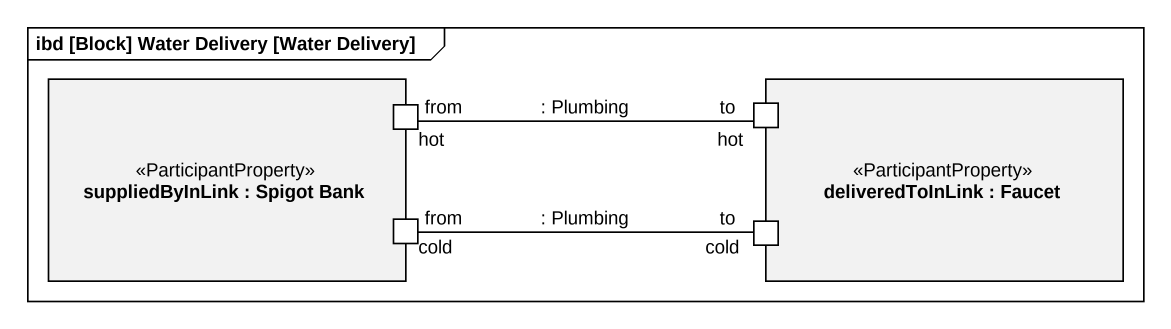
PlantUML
@startuml
mainframe ibd [Block] Water Delivery [Water Delivery]
rectangle "suppliedByInLink : Spigot Bank" as suppliedByInLink <<ParticipantProperty>> {
  port hot
  port cold
}
rectangle "deliveredToInLink : Faucet" as deliveredToInLink <<ParticipantProperty>> {
  port "hot" as hot_2
  port "cold" as cold_2
}
hot_2 "to" -left- "from" hot : : Plumbing
cold_2 "to" -left- "from" cold : : Plumbing
@enduml
